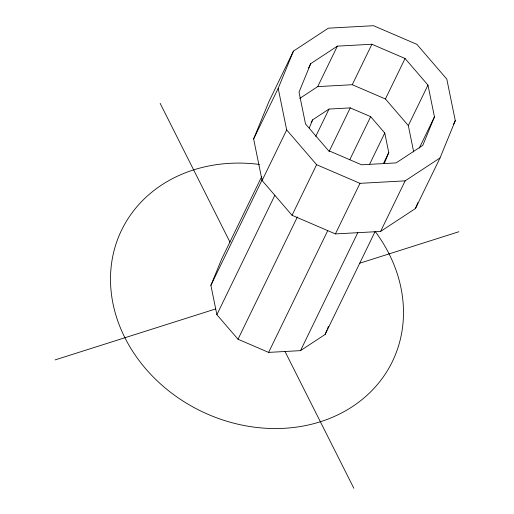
<?xml version="1.0" encoding="UTF-8"?>
<svg xmlns="http://www.w3.org/2000/svg" width="514" height="514" viewBox="0 0 514 514"><rect width="100%" height="100%" fill="white"/><g stroke="black" fill="none" stroke-linecap="round" stroke-linejoin="round"><path stroke-width="0.77" d="M253.627 138.947L268.873 101.701L293.436 51.111L328.324 28.18L373.505 25.7L416.873 44.339L446.807 79.105L455.288 120.681L440.042 157.92L415.479 208.511L380.591 231.441L335.411 233.921L292.042 215.282L262.108 180.517L253.627 138.947L278.196 88.357L293.436 51.111M375.066 231.628L325.137 334.453L300.51 350.638L268.623 352.392L238.008 339.234L216.876 314.69L210.894 285.347L221.656 259.056L261.806 176.366M310.687 63.678L299.026 92.16L305.515 123.951L328.401 150.538L361.567 164.788L396.114 162.893L422.797 145.353L434.452 116.877L427.969 85.086L405.077 58.5L371.911 44.243L337.364 46.138L310.687 63.678L308.618 67.938M309.306 127.89L312.596 119.858L329.011 109.064L350.272 107.895L370.678 116.672L384.768 133.03L388.757 152.594L384.273 163.548M325.137 334.453L326.93 330.072M327.527 328.607L328.427 326.416M415.479 208.511L417.869 202.67M210.894 285.347L262.564 178.93M262.108 180.517L286.677 129.933L278.196 88.357M299.707 98.45L317.71 86.609L337.364 46.138M216.876 314.69L274.836 195.333M311.201 122.73L312.596 119.858M315.757 136.364L329.011 109.064M317.71 86.609L352.263 84.714L371.911 44.243M292.042 215.282L316.611 164.692L286.677 129.933M328.992 151.72L350.272 107.895M238.008 339.234L297.362 216.998M349.751 159.777L370.678 116.672M413.693 151.919L408.315 125.557L385.423 98.971L405.077 58.5M268.623 352.392L327.624 230.876M335.411 233.921L359.973 183.337L405.154 180.857L440.042 157.92M369.418 164.641L384.768 133.03M383.528 163.368L388.757 152.594M408.315 125.557L427.969 85.086M300.51 350.638L357.77 232.72M419.283 148.116L434.452 116.877M380.591 231.441L405.154 180.857M453.56 124.24L455.288 120.681M55.12 359.896L215.771 308.908M359.312 263.348L458.88 231.743M352.263 84.714L385.423 98.971M316.611 164.692L359.973 183.337M160.143 103.34L229.996 242.158M285.084 351.634L353.857 488.3M375.252 231.557A150.499 128.185 25.9 0 1 316.123 423.028A150.499 128.185 25.9 0 1 113.401 305.56A150.499 128.185 25.9 0 1 259.422 164.435"/></g></svg>
